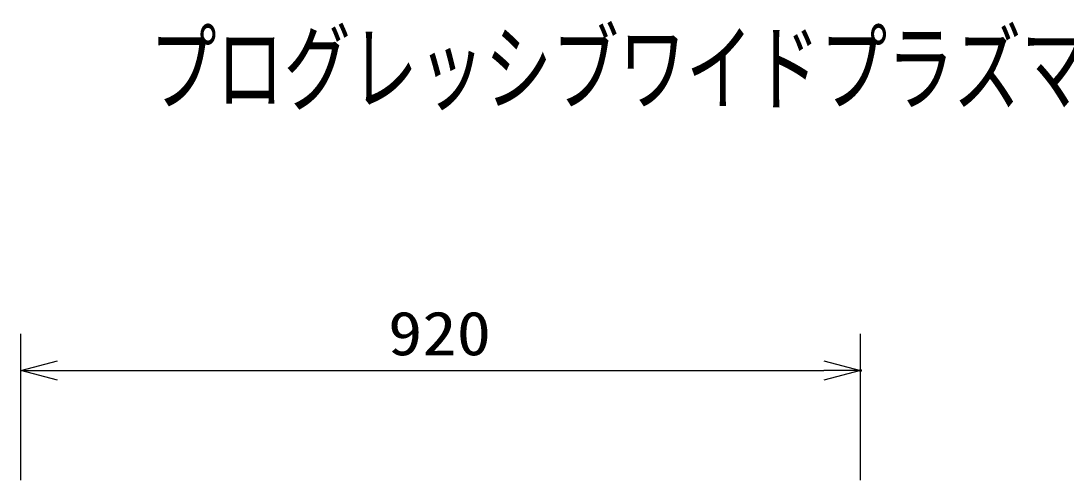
# Model space of a CAD drawing. Units: millimetres, scale not verified. Extents: x -63 to 63, y -57 to 57.
# Drawn here: x -42.5 to 14.7, y 32.3 to 57.4 of the extents above; entities that cross this region are included whole.
import ezdxf
from ezdxf.enums import TextEntityAlignment as Align

# ---------------------------------------------------------------- set-up
doc = ezdxf.new("R2010")
doc.units = ezdxf.units.MM
doc.header["$LTSCALE"] = 0.190236
doc.header["$PDMODE"] = 32
doc.header["$PDSIZE"] = 0.0951
for name, color, linetype in [('0-0_MOJI1', 2, 'Continuous'), ('0-3_WAKU', 3, 'Continuous'), ('0-4_DEFPOINTS', 7, 'Continuous')]:
    doc.layers.add(name, color=color, linetype=linetype)
doc.styles.add('ＭＳ ゴシック', font='')
doc.styles.get('ＭＳ ゴシック').set_extended_font_data('MS Gothic')

# ---------------------------------------------------------------- blocks, each defined once
blk = doc.blocks.new('_OPEN30')
at = {"layer": '0-4_DEFPOINTS'}
blk.add_line((0, 0), (-1, 0), dxfattribs=at)
blk.add_lwpolyline([(-1, 0.26795), (0, 0), (-1, -0.26795)], dxfattribs=at)

msp = doc.modelspace()

# ---------------------------------------------------------------- linework, layer by layer
at = {"layer": '0-3_WAKU'}
for p, q in [((-42.547, 32.2761), (-42.547, 40.2761)), ((3.4531, 32.2761), (3.4531, 40.2761)), ((-40.547, 38.2761), (1.4531, 38.2761))]:
    msp.add_line(p, q, dxfattribs=at)
at = {"layer": '0-4_DEFPOINTS'}
msp.add_point((3.4531, 38.2761), dxfattribs=at)

# ---------------------------------------------------------------- block references
at = {"layer": '0-3_WAKU', "xscale": 2, "yscale": 2, "rotation": 180}
msp.add_blockref('_OPEN30', (-42.547, 38.2761), dxfattribs=at)
at = {"layer": '0-3_WAKU', "xscale": 2, "yscale": 2}
msp.add_blockref('_OPEN30', (3.4531, 38.2761), dxfattribs=at)

# ---------------------------------------------------------------- texts
at = {"layer": '0-0_MOJI1', "style": 'ＭＳ ゴシック', "width": 0.7}
msp.add_text('プログレッシブワイドプラズマディスプレイ据置きスタンド', height=3.848, dxfattribs=at).set_placement((-35.5001, 51.7599), align=Align.BOTTOM_LEFT)
at = {"layer": '0-3_WAKU', "style": 'ＭＳ ゴシック', "width": 1.15}
msp.add_text('920', height=2.406, dxfattribs=at).set_placement((-22.4341, 38.3857), align=Align.BOTTOM_LEFT)

doc.saveas('drawing.dxf')
